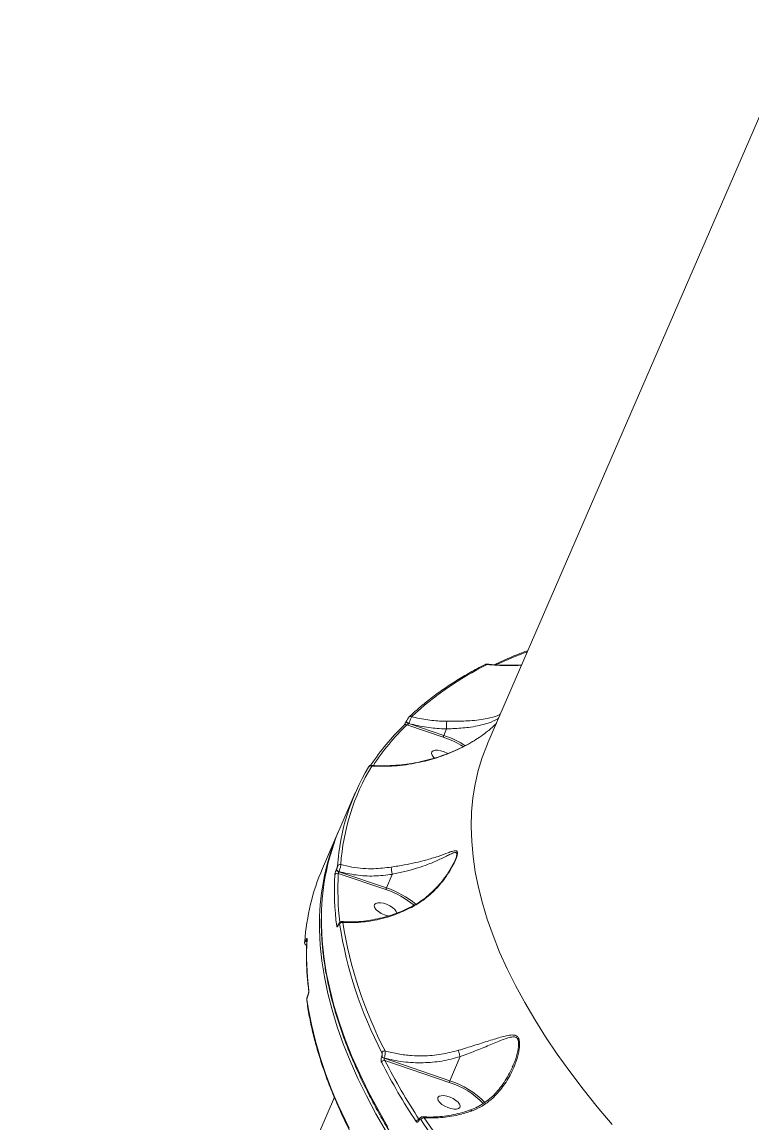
# Model space of a CAD drawing. Header units: millimetres. Extents: x -5550 to 7488, y -4093 to 4627.
# Drawn here: x -3329.9 to -3057.4, y 1246.2 to 1657.2 of the extents above; entities that cross this region are included whole.
import ezdxf

# ---------------------------------------------------------------- set-up
doc = ezdxf.new("R2010")
doc.units = ezdxf.units.MM
doc.layers.add('DIKOM_ОБЪЕКТ', color=7, linetype='Continuous')

msp = doc.modelspace()

# ---------------------------------------------------------------- linework, layer by layer
at = {"layer": 'DIKOM_ОБЪЕКТ', "color": 7, "linetype": 'Continuous', "lineweight": 15}
for p, q in [((-3039.778, 1657.215), (-3156.23, 1388.323)), ((-3186.631, 1396.432), (-3186.642, 1396.405)), ((-3186.631, 1396.432), (-3186.584, 1396.498)), ((-3186.442, 1395.074), (-3172.876, 1390.496)), ((-3185.724, 1395.539), (-3185.712, 1395.566)), ((-3172.695, 1391.142), (-3185.724, 1395.539)), ((-3171.639, 1393.58), (-3172.695, 1391.142)), ((-3171.639, 1393.58), (-3171.637, 1393.587)), ((-3205.715, 1369.678), (-3211.455, 1356.423)), ((-3212.17, 1354.773), (-3217.911, 1341.518)), ((-3168.503, 1344.532), (-3168.575, 1344.373)), ((-3212.701, 1341.1), (-3212.721, 1341.055)), ((-3211.791, 1340.256), (-3211.771, 1340.302)), ((-3194.096, 1334.243), (-3211.791, 1340.256)), ((-3212.011, 1339.624), (-3194.277, 1333.597)), ((-3191.91, 1339.289), (-3194.096, 1334.243)), ((-3211.974, 1320.42), (-3211.945, 1320.486)), ((-3211.931, 1320.602), (-3211.96, 1320.536)), ((-3224.159, 1314.645), (-3224.178, 1314.6)), ((-3223.732, 1314.923), (-3223.732, 1314.923)), ((-3223.44, 1293.945), (-3223.411, 1294.011)), ((-3223.397, 1294.126), (-3223.426, 1294.06)), ((-3195.799, 1271.386), (-3195.827, 1271.321)), ((-3194.941, 1270.69), (-3194.913, 1270.755)), ((-3170.439, 1262.306), (-3194.941, 1270.69)), ((-3166.548, 1271.291), (-3170.439, 1262.306)), ((-3194.681, 1269.893), (-3170.622, 1261.661)), ((-3146.884, 1267.961), (-3147.139, 1267.442)), ((-3213.486, 1256.117), (-3329.938, 987.224)), ((-3181.982, 1247.799), (-3182.001, 1247.754)), ((-3181.944, 1247.465), (-3181.924, 1247.51))]:
    msp.add_line(p, q, dxfattribs=at)
at = {"layer": 'DIKOM_ОБЪЕКТ', "color": 7, "linetype": 'Continuous', "lineweight": 15, "flags": 128}
for points in [[(-3187.492, 1394.97), (-3187.585, 1394.863), (-3187.672, 1394.711)], [(-3185.724, 1395.539), (-3185.948, 1395.628), (-3186.159, 1395.74), (-3186.345, 1395.867), (-3186.495, 1396.003), (-3186.599, 1396.139), (-3186.652, 1396.267), (-3186.652, 1396.38), (-3186.645, 1396.4)], [(-3185.712, 1395.566), (-3185.936, 1395.655), (-3186.148, 1395.767), (-3186.333, 1395.894), (-3186.483, 1396.03), (-3186.588, 1396.166), (-3186.641, 1396.294), (-3186.64, 1396.407), (-3186.631, 1396.432)], [(-3176.114, 1382.673), (-3176.466, 1383.011), (-3177.007, 1383.729), (-3177.225, 1384.392), (-3177.103, 1384.947), (-3176.651, 1385.349), (-3175.905, 1385.565), (-3174.925, 1385.579), (-3173.792, 1385.387), (-3172.597, 1385.008), (-3171.436, 1384.47), (-3171.223, 1384.35)], [(-3109.956, 1246.04), (-3115.496, 1252.608), (-3120.748, 1259.161), (-3125.706, 1265.693), (-3130.368, 1272.197), (-3134.726, 1278.669), (-3138.779, 1285.101), (-3142.522, 1291.488), (-3145.952, 1297.824), (-3149.065, 1304.103), (-3151.858, 1310.319), (-3154.33, 1316.466), (-3156.477, 1322.539), (-3158.297, 1328.532), (-3159.79, 1334.439), (-3160.953, 1340.255), (-3161.786, 1345.975), (-3162.288, 1351.593), (-3162.457, 1357.104), (-3162.295, 1362.502), (-3161.801, 1367.783), (-3160.976, 1372.943), (-3159.82, 1377.975), (-3158.335, 1382.876), (-3156.522, 1387.64), (-3156.23, 1388.323)], [(-3193.374, 1323.763), (-3193.66, 1323.828), (-3194.855, 1324.208), (-3196.016, 1324.746), (-3197.048, 1325.398), (-3197.867, 1326.112), (-3198.407, 1326.83), (-3198.626, 1327.493), (-3198.504, 1328.048), (-3198.051, 1328.45), (-3197.305, 1328.667), (-3196.326, 1328.68), (-3195.193, 1328.489), (-3193.997, 1328.109), (-3192.837, 1327.571), (-3191.805, 1326.919), (-3190.986, 1326.205), (-3190.445, 1325.487), (-3190.227, 1324.824), (-3190.227, 1324.823)], [(-3193.502, 1244.983), (-3197.331, 1251.651), (-3200.846, 1258.267), (-3204.046, 1264.825), (-3206.928, 1271.319), (-3209.489, 1277.744), (-3211.727, 1284.095), (-3213.64, 1290.367), (-3215.226, 1296.553), (-3216.485, 1302.65), (-3217.415, 1308.651), (-3218.015, 1314.551), (-3218.286, 1320.347), (-3218.287, 1323.903)], [(-3219.014, 1321.367), (-3219.001, 1318.696), (-3218.73, 1312.901), (-3218.13, 1307), (-3217.2, 1300.999), (-3215.941, 1294.903), (-3214.355, 1288.716), (-3212.441, 1282.445), (-3210.204, 1276.094), (-3207.643, 1269.668), (-3204.761, 1263.174), (-3201.561, 1256.616), (-3198.046, 1250.001), (-3194.217, 1243.333)], [(-3211.959, 1320.538), (-3211.972, 1320.494), (-3211.974, 1320.42)], [(-3211.932, 1320.598), (-3211.944, 1320.56), (-3211.945, 1320.486)], [(-3224.569, 1313.964), (-3224.555, 1314.07), (-3224.505, 1314.23)], [(-3223.732, 1314.925), (-3223.719, 1315.027), (-3223.667, 1315.194)], [(-3223.428, 1294.056), (-3223.438, 1294.018), (-3223.44, 1293.945)], [(-3223.395, 1294.131), (-3223.41, 1294.084), (-3223.411, 1294.011)], [(-3170.003, 1251.891), (-3171.199, 1252.271), (-3172.359, 1252.809), (-3173.391, 1253.461), (-3174.21, 1254.175), (-3174.751, 1254.893), (-3174.969, 1255.556), (-3174.847, 1256.111), (-3174.394, 1256.513), (-3173.648, 1256.73), (-3172.669, 1256.743), (-3171.536, 1256.552), (-3170.341, 1256.172), (-3169.18, 1255.634), (-3168.149, 1254.981), (-3167.329, 1254.268), (-3166.789, 1253.55), (-3166.57, 1252.886), (-3166.693, 1252.331), (-3167.145, 1251.929), (-3167.891, 1251.713), (-3168.87, 1251.7), (-3170.003, 1251.891)]]:
    msp.add_lwpolyline(points, dxfattribs=at)
at = {"layer": 'DIKOM_ОБЪЕКТ', "color": 7, "linetype": 'Continuous', "lineweight": 15}
for centre, radius, start, end in [((-3082.575, 1266.107), 166.983, 110.6608, 114.94649), ((-3104.202, 1311.631), 118.122, 116.31141, 132.94699), ((-3156.964, 1416.826), 0.799, 59.57851, 115.5571), ((-3185.077, 1397.324), 0.866, 62.76023, 131.96542), ((-3126.019, 1331.044), 88.626, 134.07927, 146.39916), ((-3125.04, 1331.656), 88.273, 134.07432, 146.84287), ((-3186.897, 1394.314), 0.886, 59.11765, 132.19017), ((-3184.378, 1356.852), 35.556, 57.73128, 71.12482), ((-3184.5, 1356.569), 36.532, 57.16297, 71.14666), ((-3130.059, 1336.906), 82.433, 149.07656, 176.18656), ((-3129.019, 1337.434), 82.251, 149.07663, 176.18662), ((-3199.952, 1378.865), 0.916, 65.93338, 153.92182), ((-3133.394, 1323.047), 84.898, 156.85019, 179.42213), ((-3133.162, 1321.168), 85.852, 156.35823, 179.8669), ((-3140.964, 1308.484), 83.738, 156.76508, 176.06547), ((-3211.567, 1341.459), 1.223, 199.28572, 259.45127), ((-3211.547, 1341.504), 1.223, 199.28628, 259.44466), ((-3211.398, 1341.934), 1.018, 72.26437, 153.45892), ((-3110.919, 1333.219), 102.554, 176.69652, 187.43218), ((-3212.384, 1338.666), 1.028, 68.73876, 153.25896), ((-3110.234, 1333.731), 101.947, 176.68646, 186.94439), ((-3204.524, 1302.586), 32.66, 50.46319, 71.71478), ((-3204.618, 1302.356), 33.578, 50.11396, 71.73817), ((-3211.705, 1319.532), 0.999, 105.04505, 155.04273), ((-3210.568, 1320.317), 1.07, 75.89726, 153.62105), ((-3057.451, 1344.841), 155.941, 188.8714, 207.53554), ((-3056.567, 1345.352), 155.601, 188.87176, 207.53536), ((-3223.458, 1314.721), 0.73, 189.60398, 243.69979), ((-3223.449, 1314.763), 0.719, 189.45005, 242.72619), ((-3121.284, 1309.285), 102.554, 176.69654, 187.43217), ((-3222.26, 1295.705), 0.782, 156.27724, 187.49471), ((-3223.011, 1292.319), 0.777, 156.18509, 187.71938), ((-3069.648, 1316.682), 155.939, 188.87137, 207.53566), ((-3194.506, 1272.239), 1.609, 214.78414, 254.28507), ((-3194.476, 1272.306), 1.611, 214.81883, 254.26061), ((-3194.66, 1272.242), 1.182, 84.3095, 154.56133), ((-3194.863, 1268.726), 1.18, 81.11798, 154.7082), ((-2978.417, 1381.003), 244.55, 207.19695, 213.20998), ((-2977.686, 1381.398), 243.968, 207.19692, 213.20994), ((-3168.419, 1261.383), 2.221, 155.45116, 172.82031), ((-3179.992, 1232.485), 31.314, 43.86098, 72.2373), ((-3179.163, 1233.909), 29.036, 43.1172, 72.89474), ((-3181.891, 1246.534), 1.25, 94.54301, 155.10017), ((-3181.707, 1247.662), 0.308, 162.14645, 219.70629), ((-3181.687, 1247.708), 0.309, 162.97239, 219.77514), ((-3180.067, 1247.26), 1.246, 89.03023, 155.21245), ((-2880.52, 1449.519), 362.084, 213.85926, 223.93743), ((-2880.003, 1449.821), 361.322, 213.85984, 223.93702)]:
    msp.add_arc(centre, radius, start, end, dxfattribs=at)
for points, knots in [([(-3141.313, 1422.766), (-3142.069, 1422.492), (-3144.92, 1421.459), (-3149.15, 1419.709), (-3152.512, 1418.158), (-3153.959, 1417.49)], [0, 0, 0, 0, 0.1703192, 0.6427768, 1, 1, 1, 1]), ([(-3157.309, 1417.547), (-3158.271, 1417.051), (-3161.057, 1415.616), (-3165.474, 1413.117), (-3170.471, 1409.998), (-3175.201, 1406.72), (-3179.661, 1403.286), (-3183.113, 1400.346), (-3185.049, 1398.536), (-3185.663, 1397.962)], [0, 0, 0, 0, 0.0879693, 0.2549974, 0.4219879, 0.588921, 0.7557846, 0.9225715, 1, 1, 1, 1]), ([(-3156.461, 1417.729), (-3156.538, 1417.734), (-3156.751, 1417.75), (-3157.037, 1417.676), (-3157.221, 1417.578), (-3157.303, 1417.534)], [0, 0, 0, 0, 0.2408524, 0.6615581, 1, 1, 1, 1]), ([(-3156.56, 1417.515), (-3156.511, 1417.623), (-3156.447, 1417.762), (-3156.458, 1417.718), (-3156.461, 1417.707)], [0, 0, 0, 0, 0.7714825, 1, 1, 1, 1]), ([(-3156.56, 1417.515), (-3154.044, 1417.35), (-3149.815, 1417.074), (-3145.453, 1417.227), (-3143.685, 1417.289)], [0, 0, 0, 0, 0.5947533, 1, 1, 1, 1]), ([(-3143.655, 1417.36), (-3145.37, 1417.325), (-3148.931, 1417.254), (-3153.202, 1417.388), (-3155.72, 1417.628), (-3156.461, 1417.698)], [0, 0, 0, 0, 0.3961107, 0.8221372, 1, 1, 1, 1]), ([(-3185.65, 1397.96), (-3185.681, 1397.935), (-3185.82, 1397.821), (-3186, 1397.564), (-3186.268, 1397.156), (-3186.491, 1396.748), (-3186.586, 1396.524), (-3186.621, 1396.439)], [0, 0, 0, 0, 0.0737014, 0.3290626, 0.6069437, 0.8509534, 1, 1, 1, 1]), ([(-3185.712, 1395.566), (-3185.678, 1395.652), (-3185.564, 1395.938), (-3185.344, 1396.488), (-3185.074, 1397.152), (-3184.833, 1397.741), (-3184.732, 1397.977), (-3184.681, 1398.094)], [0, 0, 0, 0, 0.094279, 0.3122772, 0.5411763, 0.7713914, 1, 1, 1, 1]), ([(-3171.61, 1396.398), (-3171.986, 1396.401), (-3174.344, 1396.424), (-3178.769, 1396.76), (-3182.685, 1397.644), (-3184.681, 1398.094)], [0, 0, 0, 0, 0.0849922, 0.5334683, 1, 1, 1, 1]), ([(-3151.606, 1399), (-3151.912, 1398.85), (-3153.222, 1398.21), (-3155.928, 1397.499), (-3159.503, 1396.879), (-3162.688, 1396.571), (-3165.963, 1396.421), (-3168.896, 1396.384), (-3170.808, 1396.394), (-3171.61, 1396.398)], [0, 0, 0, 0, 0.0767151, 0.3287992, 0.484991, 0.6450411, 0.7730827, 0.9048458, 1, 1, 1, 1]), ([(-3186.962, 1395.769), (-3187.007, 1395.689), (-3187.124, 1395.478), (-3187.299, 1395.214), (-3187.43, 1395.038), (-3187.495, 1394.967), (-3187.493, 1394.97), (-3187.492, 1394.97)], [0, 0, 0, 0, 0.1956342, 0.5118922, 0.7721169, 0.9482936, 1, 1, 1, 1]), ([(-3186.647, 1396.401), (-3186.67, 1396.345), (-3186.738, 1396.188), (-3186.853, 1395.958), (-3186.939, 1395.809), (-3186.962, 1395.769)], [0, 0, 0, 0, 0.2827923, 0.8047951, 1, 1, 1, 1]), ([(-3186.442, 1395.074), (-3186.377, 1395.085), (-3186.249, 1395.107), (-3186.051, 1395.198), (-3185.892, 1395.312), (-3185.8, 1395.412), (-3185.752, 1395.482), (-3185.734, 1395.518), (-3185.724, 1395.539)], [0, 0, 0, 0, 0.2685646, 0.5228211, 0.7425917, 0.8692049, 0.9242573, 1, 1, 1, 1]), ([(-3185.712, 1395.566), (-3183.482, 1395.031), (-3179.252, 1394.017), (-3174.483, 1393.625), (-3172.027, 1393.586), (-3171.639, 1393.58)], [0, 0, 0, 0, 0.4843485, 0.9185203, 1, 1, 1, 1]), ([(-3171.637, 1393.587), (-3171.637, 1393.587), (-3170.879, 1393.587), (-3169.07, 1393.668), (-3166.28, 1393.811), (-3163.147, 1394.128), (-3160.059, 1394.639), (-3156.586, 1395.524), (-3153.909, 1396.487), (-3152.582, 1397.292), (-3152.261, 1397.487)], [0, 0, 0, 0, 0.0000582, 0.0923856, 0.2210044, 0.3497641, 0.5089146, 0.6682655, 0.9199022, 1, 1, 1, 1]), ([(-3171.61, 1396.398), (-3171.61, 1396.387), (-3171.611, 1396.303), (-3171.613, 1396.057), (-3171.618, 1395.545), (-3171.624, 1394.905), (-3171.631, 1394.215), (-3171.635, 1393.797), (-3171.637, 1393.587)], [0, 0, 0, 0, 0.0259663, 0.2095946, 0.4071687, 0.6047967, 0.8023863, 1, 1, 1, 1]), ([(-3161.374, 1389.119), (-3159.651, 1390.249), (-3156.678, 1392.198), (-3154.15, 1394.579), (-3153.087, 1395.58)], [0, 0, 0, 0, 0.5793154, 1, 1, 1, 1]), ([(-3172.876, 1390.496), (-3172.876, 1390.502), (-3172.875, 1390.52), (-3172.869, 1390.575), (-3172.851, 1390.678), (-3172.809, 1390.831), (-3172.755, 1390.995), (-3172.715, 1391.093), (-3172.695, 1391.142)], [0, 0, 0, 0, 0.0536728, 0.1414339, 0.3560737, 0.5705626, 0.7853438, 1, 1, 1, 1]), ([(-3161.389, 1389.136), (-3161.571, 1389.02), (-3162.769, 1388.253), (-3165.132, 1387.005), (-3168.493, 1385.397), (-3172.048, 1383.971), (-3175.763, 1382.719), (-3179.615, 1381.667), (-3183.566, 1380.828), (-3187.587, 1380.217), (-3191.629, 1379.842), (-3195.625, 1379.753), (-3198.324, 1379.794), (-3199.654, 1379.937), (-3199.712, 1379.944)], [0, 0, 0, 0, 0.0154953, 0.1018533, 0.1911726, 0.2836012, 0.3791269, 0.4775273, 0.5783433, 0.6810548, 0.7859724, 0.890712, 0.9952479, 1, 1, 1, 1]), ([(-3199.579, 1379.702), (-3196.798, 1379.624), (-3192.594, 1379.506), (-3186.775, 1380.142), (-3181.47, 1381.05), (-3175.25, 1382.677), (-3169.381, 1384.918), (-3164.755, 1387.144), (-3162.501, 1388.461), (-3161.374, 1389.119)], [0, 0, 0, 0, 0.2227139, 0.3367362, 0.4507498, 0.6310055, 0.8132762, 0.9066449, 1, 1, 1, 1]), ([(-3161.374, 1389.119), (-3161.381, 1389.13), (-3161.393, 1389.147), (-3161.388, 1389.136), (-3161.387, 1389.132)], [0, 0, 0, 0, 0.627223, 1, 1, 1, 1]), ([(-3199.705, 1379.961), (-3199.711, 1379.963), (-3199.812, 1379.989), (-3200.003, 1379.948), (-3200.238, 1379.868), (-3200.413, 1379.75), (-3200.533, 1379.635), (-3200.614, 1379.535), (-3200.674, 1379.449), (-3200.713, 1379.382), (-3200.733, 1379.346)], [0, 0, 0, 0, 0.0120223, 0.2086205, 0.3744043, 0.5169208, 0.6361073, 0.7355209, 0.8580435, 1, 1, 1, 1]), ([(-3199.579, 1379.702), (-3199.581, 1379.72), (-3199.594, 1379.844), (-3199.629, 1379.967), (-3199.695, 1379.948), (-3199.712, 1379.944)], [0, 0, 0, 0, 0.1132379, 0.7761536, 1, 1, 1, 1]), ([(-3184.73, 1326.969), (-3183.221, 1327.841), (-3179.933, 1329.741), (-3175.593, 1333.699), (-3172.164, 1337.85), (-3170.015, 1341.214), (-3168.807, 1343.479), (-3168.067, 1345.136), (-3167.591, 1346.6), (-3167.534, 1347.394), (-3167.72, 1347.968), (-3168.287, 1348.189), (-3169.486, 1347.908), (-3171.555, 1347.176), (-3174.756, 1345.978), (-3178.936, 1344.696), (-3183.234, 1343.638), (-3187.48, 1342.77), (-3190.625, 1342.25), (-3192.261, 1341.98)], [0, 0, 0, 0, 0.0790181, 0.1721796, 0.2680562, 0.3287277, 0.3610569, 0.3938989, 0.422331, 0.4513176, 0.4599428, 0.4989905, 0.5446032, 0.5914349, 0.6876187, 0.7865815, 0.8546772, 0.9244449, 1, 1, 1, 1]), ([(-3191.909, 1339.295), (-3191.909, 1339.296), (-3190.328, 1339.647), (-3187.341, 1340.286), (-3183.244, 1341.418), (-3179.119, 1342.771), (-3175.008, 1344.434), (-3171.862, 1345.987), (-3169.768, 1347.025), (-3168.574, 1347.519), (-3167.978, 1347.452), (-3167.806, 1347.015), (-3167.815, 1346.635), (-3167.972, 1345.898), (-3168.172, 1345.249), (-3168.447, 1344.654), (-3168.503, 1344.532)], [0, 0, 0, 0, 0.0000562, 0.1241928, 0.2374205, 0.3533979, 0.5136391, 0.6779848, 0.7523734, 0.8280064, 0.8883255, 0.9013159, 0.9349024, 0.9449626, 0.988768, 1, 1, 1, 1]), ([(-3168.496, 1344.529), (-3168.561, 1344.369), (-3168.781, 1343.834), (-3169.338, 1342.738), (-3170.241, 1341.126), (-3171.526, 1339.118), (-3173.231, 1336.813), (-3175.312, 1334.4), (-3177.687, 1332.061), (-3180.203, 1330.019), (-3182.613, 1328.374), (-3184.192, 1327.544), (-3184.91, 1327.167)], [0, 0, 0, 0, 0.0253591, 0.0853531, 0.1599083, 0.2624957, 0.3834681, 0.5127199, 0.6502796, 0.7872098, 0.9033327, 1, 1, 1, 1]), ([(-3212.721, 1341.055), (-3212.761, 1340.96), (-3212.861, 1340.722), (-3213.017, 1340.292), (-3213.164, 1339.822), (-3213.27, 1339.402), (-3213.291, 1339.219), (-3213.302, 1339.128)], [0, 0, 0, 0, 0.1407539, 0.3552793, 0.5700551, 0.7849758, 1, 1, 1, 1]), ([(-3212.31, 1342.389), (-3212.317, 1342.328), (-3212.333, 1342.207), (-3212.404, 1341.927), (-3212.502, 1341.613), (-3212.607, 1341.324), (-3212.675, 1341.164), (-3212.701, 1341.1)], [0, 0, 0, 0, 0.2142817, 0.4284236, 0.6429392, 0.8577635, 1, 1, 1, 1]), ([(-3212.011, 1339.624), (-3212.004, 1339.653), (-3211.992, 1339.712), (-3211.948, 1339.849), (-3211.893, 1340.003), (-3211.838, 1340.146), (-3211.804, 1340.225), (-3211.791, 1340.256)], [0, 0, 0, 0, 0.215054, 0.430047, 0.6448072, 0.8592702, 1, 1, 1, 1]), ([(-3211.771, 1340.302), (-3211.723, 1340.431), (-3211.601, 1340.755), (-3211.414, 1341.338), (-3211.243, 1341.972), (-3211.121, 1342.537), (-3211.099, 1342.782), (-3211.088, 1342.904)], [0, 0, 0, 0, 0.142366, 0.3572646, 0.5716683, 0.7857446, 1, 1, 1, 1]), ([(-3211.771, 1340.302), (-3209.657, 1339.825), (-3205.375, 1338.86), (-3198.644, 1338.494), (-3194.169, 1339.023), (-3191.91, 1339.289)], [0, 0, 0, 0, 0.3257292, 0.6596798, 1, 1, 1, 1]), ([(-3192.261, 1341.98), (-3194.415, 1341.718), (-3197.924, 1341.29), (-3202.845, 1341.463), (-3206.992, 1341.931), (-3209.706, 1342.575), (-3211.088, 1342.904)], [0, 0, 0, 0, 0.3422165, 0.5572649, 0.7745988, 1, 1, 1, 1]), ([(-3191.909, 1339.295), (-3191.95, 1339.502), (-3192.032, 1339.914), (-3192.138, 1340.596), (-3192.218, 1341.228), (-3192.254, 1341.666), (-3192.262, 1341.888), (-3192.261, 1341.961), (-3192.261, 1341.98)], [0, 0, 0, 0, 0.2127014, 0.4254204, 0.6381059, 0.8507961, 0.9618987, 1, 1, 1, 1]), ([(-3191.91, 1339.289), (-3191.91, 1339.29), (-3191.909, 1339.292), (-3191.909, 1339.295), (-3191.909, 1339.295)], [0, 0, 0, 0, 0.6230568, 1, 1, 1, 1]), ([(-3194.277, 1333.597), (-3194.277, 1333.606), (-3194.276, 1333.624), (-3194.27, 1333.68), (-3194.252, 1333.779), (-3194.21, 1333.932), (-3194.156, 1334.096), (-3194.116, 1334.194), (-3194.096, 1334.243)], [0, 0, 0, 0, 0.0702093, 0.1414747, 0.3561718, 0.5708368, 0.785358, 1, 1, 1, 1]), ([(-3218.318, 1323.589), (-3218.339, 1322.876), (-3218.415, 1320.375), (-3218.235, 1315.982), (-3217.785, 1310.416), (-3217.019, 1304.752), (-3215.964, 1299.003), (-3214.613, 1293.171), (-3212.97, 1287.262), (-3211.034, 1281.278), (-3208.808, 1275.226), (-3206.292, 1269.11), (-3203.49, 1262.935), (-3200.403, 1256.705), (-3197.035, 1250.426), (-3193.386, 1244.101), (-3189.461, 1237.736), (-3185.263, 1231.335), (-3180.794, 1224.904), (-3176.058, 1218.447), (-3171.059, 1211.969), (-3165.8, 1205.475), (-3160.287, 1198.969), (-3154.521, 1192.457), (-3148.509, 1185.943), (-3142.255, 1179.432), (-3135.763, 1172.929), (-3129.038, 1166.439), (-3122.086, 1159.967), (-3114.911, 1153.517), (-3107.519, 1147.094), (-3099.916, 1140.704), (-3092.107, 1134.35), (-3084.099, 1128.038), (-3075.896, 1121.772), (-3067.506, 1115.557), (-3058.935, 1109.398), (-3050.189, 1103.298), (-3041.274, 1097.264), (-3032.198, 1091.299), (-3022.967, 1085.408), (-3013.588, 1079.594), (-3004.068, 1073.864), (-2994.415, 1068.22), (-2984.635, 1062.667), (-2974.735, 1057.21), (-2965.84, 1052.442), (-2960.222, 1049.521), (-2957.974, 1048.352)], [0, 0, 0, 0, 0.0088209, 0.0309503, 0.0530919, 0.0752451, 0.097409, 0.1195823, 0.1417636, 0.163952, 0.1861457, 0.2083439, 0.2305452, 0.2527489, 0.2749542, 0.2971602, 0.3193669, 0.3415732, 0.3637793, 0.3859847, 0.408189, 0.4303927, 0.4525951, 0.4747967, 0.4969972, 0.5191965, 0.5413948, 0.563592, 0.5857886, 0.607984, 0.6301784, 0.652372, 0.6745647, 0.6967566, 0.7189481, 0.7411387, 0.7633285, 0.7855179, 0.8077067, 0.8298952, 0.8520827, 0.8742702, 0.8964574, 0.9186441, 0.9408304, 0.9630166, 0.9852026, 1, 1, 1, 1]), ([(-3184.901, 1327.15), (-3185.93, 1326.656), (-3188.05, 1325.637), (-3191.358, 1324.374), (-3194.778, 1323.302), (-3198.23, 1322.48), (-3201.684, 1321.901), (-3205.106, 1321.586), (-3208.096, 1321.5), (-3209.896, 1321.628), (-3210.604, 1321.679)], [0, 0, 0, 0, 0.1231624, 0.2535482, 0.3849041, 0.5170144, 0.6488333, 0.7812498, 0.9139083, 1, 1, 1, 1]), ([(-3210.307, 1321.355), (-3208.112, 1321.312), (-3203.659, 1321.225), (-3197.012, 1322.367), (-3190.614, 1324.228), (-3186.706, 1326.048), (-3184.73, 1326.969)], [0, 0, 0, 0, 0.262566, 0.5326662, 0.7636467, 1, 1, 1, 1]), ([(-3184.73, 1326.969), (-3184.75, 1326.996), (-3184.809, 1327.077), (-3184.874, 1327.154), (-3184.883, 1327.129), (-3184.887, 1327.12)], [0, 0, 0, 0, 0.2437671, 0.7078771, 1, 1, 1, 1]), ([(-3212.611, 1319.953), (-3212.598, 1319.893), (-3212.57, 1319.76), (-3212.469, 1319.709), (-3212.324, 1319.805), (-3212.151, 1320.041), (-3212.033, 1320.294), (-3211.974, 1320.42)], [0, 0, 0, 0, 0.1742106, 0.38959, 0.5958199, 0.7978802, 1, 1, 1, 1]), ([(-3211.96, 1320.538), (-3211.964, 1320.527), (-3212.001, 1320.436), (-3212.06, 1320.323), (-3212.117, 1320.231), (-3212.122, 1320.225), (-3212.124, 1320.223)], [0, 0, 0, 0, 0.0569298, 0.4661553, 0.7908976, 1, 1, 1, 1]), ([(-3211.945, 1320.486), (-3211.906, 1320.57), (-3211.828, 1320.737), (-3211.714, 1320.892), (-3211.62, 1320.954), (-3211.554, 1320.919), (-3211.535, 1320.832), (-3211.526, 1320.792)], [0, 0, 0, 0, 0.2039662, 0.4080753, 0.6135582, 0.8265771, 1, 1, 1, 1]), ([(-3210.615, 1321.646), (-3210.724, 1321.646), (-3210.939, 1321.648), (-3211.227, 1321.522), (-3211.469, 1321.342), (-3211.693, 1321.073), (-3211.837, 1320.826), (-3211.917, 1320.629), (-3211.93, 1320.597)], [0, 0, 0, 0, 0.1674281, 0.3289906, 0.4852335, 0.6652752, 0.9448371, 1, 1, 1, 1]), ([(-3210.307, 1321.355), (-3210.347, 1321.438), (-3210.429, 1321.605), (-3210.549, 1321.626), (-3210.609, 1321.637)], [0, 0, 0, 0, 0.4986838, 1, 1, 1, 1]), ([(-3223.667, 1315.194), (-3223.668, 1315.258), (-3223.67, 1315.386), (-3223.75, 1315.379), (-3223.875, 1315.22), (-3224.02, 1314.954), (-3224.119, 1314.733), (-3224.159, 1314.645)], [0, 0, 0, 0, 0.2150096, 0.4299764, 0.6447048, 0.8591923, 1, 1, 1, 1]), ([(-3224.562, 1313.964), (-3224.567, 1313.921), (-3224.58, 1313.808), (-3224.553, 1313.58), (-3224.448, 1313.293), (-3224.242, 1313.022), (-3224.037, 1312.916), (-3223.936, 1312.864)], [0, 0, 0, 0, 0.1159914, 0.3062671, 0.5225449, 0.7650057, 1, 1, 1, 1]), ([(-3224.178, 1314.6), (-3224.205, 1314.54), (-3224.271, 1314.391), (-3224.369, 1314.214), (-3224.452, 1314.108), (-3224.504, 1314.103), (-3224.505, 1314.187), (-3224.505, 1314.23)], [0, 0, 0, 0, 0.1422451, 0.3570624, 0.5715798, 0.7857512, 1, 1, 1, 1]), ([(-3223.732, 1314.925), (-3223.78, 1313.987), (-3223.922, 1311.274), (-3223.924, 1306.707), (-3223.668, 1301.212), (-3223.246, 1297.474), (-3223.036, 1295.609)], [0, 0, 0, 0, 0.1499067, 0.4336141, 0.717432, 1, 1, 1, 1]), ([(-3223.411, 1294.011), (-3223.38, 1294.085), (-3223.29, 1294.304), (-3223.151, 1294.728), (-3223.029, 1295.237), (-3222.96, 1295.706), (-3222.971, 1295.915), (-3222.976, 1296.019)], [0, 0, 0, 0, 0.1082867, 0.320411, 0.5430635, 0.7715755, 1, 1, 1, 1]), ([(-3223.036, 1295.607), (-3223.036, 1295.608), (-3223.037, 1295.618), (-3223.033, 1295.572), (-3223.038, 1295.464), (-3223.065, 1295.247), (-3223.129, 1294.93), (-3223.229, 1294.569), (-3223.329, 1294.283), (-3223.383, 1294.164), (-3223.397, 1294.132)], [0, 0, 0, 0, 0.0137251, 0.103918, 0.2164848, 0.3716564, 0.5523343, 0.7543484, 0.9356834, 1, 1, 1, 1]), ([(-3223.64, 1293.424), (-3223.673, 1293.304), (-3223.757, 1292.992), (-3223.823, 1292.594), (-3223.769, 1292.317), (-3223.748, 1292.207)], [0, 0, 0, 0, 0.2719187, 0.7090936, 1, 1, 1, 1]), ([(-3223.781, 1292.215), (-3223.634, 1291.216), (-3223.21, 1288.321), (-3222.284, 1283.466), (-3220.904, 1277.626), (-3219.227, 1271.707), (-3217.26, 1265.716), (-3215.003, 1259.657), (-3212.453, 1253.534), (-3210.063, 1248.3), (-3208.479, 1245.1), (-3207.923, 1243.976)], [0, 0, 0, 0, 0.0652942, 0.1891242, 0.3129931, 0.4369044, 0.5608547, 0.6848328, 0.8088367, 0.932857, 1, 1, 1, 1]), ([(-3223.722, 1292.633), (-3223.726, 1292.702), (-3223.733, 1292.838), (-3223.69, 1293.144), (-3223.61, 1293.475), (-3223.52, 1293.751), (-3223.46, 1293.895), (-3223.44, 1293.945)], [0, 0, 0, 0, 0.2288329, 0.4578179, 0.6785344, 0.8884163, 1, 1, 1, 1]), ([(-3223.424, 1294.054), (-3223.485, 1293.911), (-3223.572, 1293.708), (-3223.625, 1293.489), (-3223.64, 1293.424)], [0, 0, 0, 0, 0.7049552, 1, 1, 1, 1]), ([(-3162.342, 1251.002), (-3161.155, 1251.494), (-3158.608, 1252.551), (-3155.177, 1255.045), (-3151.689, 1258.528), (-3148.513, 1263.069), (-3146.17, 1267.994), (-3144.942, 1271.947), (-3144.453, 1274.653), (-3144.354, 1276.529), (-3144.574, 1277.68), (-3144.941, 1278.478), (-3145.54, 1279.141), (-3146.885, 1279.461), (-3148.735, 1279.244), (-3151.684, 1278.513), (-3155.817, 1277.203), (-3160.389, 1275.753), (-3164.258, 1274.555), (-3166.214, 1273.955), (-3167.198, 1273.654)], [0, 0, 0, 0, 0.0590571, 0.1267722, 0.1965295, 0.2899961, 0.3861933, 0.4527692, 0.4864317, 0.5209066, 0.5489128, 0.5542501, 0.5800459, 0.6152104, 0.6617353, 0.7094938, 0.8061396, 0.9056043, 0.9525558, 1, 1, 1, 1]), ([(-3166.547, 1271.294), (-3166.547, 1271.294), (-3164.671, 1271.998), (-3160.896, 1273.436), (-3155.663, 1275.565), (-3151.696, 1277.242), (-3148.812, 1278.297), (-3147.047, 1278.738), (-3145.745, 1278.611), (-3145.185, 1278.039), (-3144.864, 1277.311), (-3144.703, 1276.216), (-3144.869, 1274.409), (-3145.462, 1271.763), (-3146.093, 1269.549), (-3146.801, 1268.129), (-3146.884, 1267.961)], [0, 0, 0, 0, 0.0000262, 0.154908, 0.3139037, 0.4770399, 0.5520088, 0.6282274, 0.6820601, 0.7203214, 0.7282239, 0.7702531, 0.8228412, 0.8775213, 0.9855853, 1, 1, 1, 1]), ([(-3195.827, 1271.321), (-3195.857, 1271.246), (-3195.945, 1271.026), (-3196.049, 1270.594), (-3196.098, 1270.067), (-3196.064, 1269.573), (-3195.975, 1269.345), (-3195.93, 1269.231)], [0, 0, 0, 0, 0.1083033, 0.3204552, 0.5430449, 0.7715823, 1, 1, 1, 1]), ([(-3195.728, 1272.75), (-3195.699, 1272.675), (-3195.642, 1272.527), (-3195.621, 1272.205), (-3195.653, 1271.862), (-3195.721, 1271.58), (-3195.779, 1271.436), (-3195.799, 1271.386)], [0, 0, 0, 0, 0.2288546, 0.4578523, 0.6784622, 0.8882931, 1, 1, 1, 1]), ([(-3194.681, 1269.893), (-3194.73, 1269.942), (-3194.826, 1270.038), (-3194.928, 1270.229), (-3194.977, 1270.414), (-3194.978, 1270.543), (-3194.964, 1270.627), (-3194.95, 1270.665), (-3194.941, 1270.69)], [0, 0, 0, 0, 0.255398, 0.4989352, 0.7168051, 0.8616762, 0.9070442, 1, 1, 1, 1]), ([(-3194.913, 1270.755), (-3194.876, 1270.856), (-3194.77, 1271.147), (-3194.623, 1271.705), (-3194.511, 1272.375), (-3194.474, 1272.997), (-3194.52, 1273.279), (-3194.543, 1273.419)], [0, 0, 0, 0, 0.1132159, 0.3259363, 0.5479892, 0.7754474, 1, 1, 1, 1]), ([(-3194.913, 1270.755), (-3192.562, 1270.226), (-3187.798, 1269.155), (-3180.537, 1268.869), (-3173.342, 1269.456), (-3168.831, 1270.675), (-3166.548, 1271.291)], [0, 0, 0, 0, 0.251653, 0.5098604, 0.751872, 1, 1, 1, 1]), ([(-3167.198, 1273.654), (-3169.327, 1273.095), (-3173.639, 1271.965), (-3179.578, 1271.508), (-3184.941, 1271.658), (-3189.688, 1272.212), (-3192.917, 1273.015), (-3194.543, 1273.419)], [0, 0, 0, 0, 0.2398772, 0.4858776, 0.6394224, 0.8185467, 1, 1, 1, 1]), ([(-3166.547, 1271.294), (-3166.624, 1271.492), (-3166.776, 1271.887), (-3166.976, 1272.547), (-3167.109, 1273.094), (-3167.174, 1273.452), (-3167.192, 1273.602), (-3167.198, 1273.654)], [0, 0, 0, 0, 0.2487665, 0.4976011, 0.746367, 0.9126992, 1, 1, 1, 1]), ([(-3166.548, 1271.291), (-3166.547, 1271.292), (-3166.547, 1271.292), (-3166.547, 1271.293), (-3166.547, 1271.294), (-3166.547, 1271.294)], [0, 0, 0, 0, 0.4725735, 0.8647026, 1, 1, 1, 1]), ([(-3146.859, 1267.945), (-3147.161, 1267.246), (-3147.882, 1265.578), (-3149.293, 1263.011), (-3151.043, 1260.4), (-3152.946, 1258.076), (-3154.96, 1256.064), (-3157.148, 1254.297), (-3159.515, 1252.827), (-3161.382, 1251.876), (-3162.488, 1251.524), (-3162.737, 1251.445)], [0, 0, 0, 0, 0.0972053, 0.2319127, 0.3739339, 0.4978305, 0.6143812, 0.7373569, 0.8556229, 0.9675006, 1, 1, 1, 1]), ([(-3162.73, 1251.44), (-3163.168, 1251.281), (-3164.708, 1250.723), (-3167.396, 1250.015), (-3170.761, 1249.319), (-3174.108, 1248.898), (-3177.377, 1248.715), (-3179.477, 1248.812), (-3180.51, 1248.86)], [0, 0, 0, 0, 0.0737365, 0.2597594, 0.446488, 0.6333087, 0.8196461, 1, 1, 1, 1]), ([(-3180.045, 1248.506), (-3177.992, 1248.453), (-3173.83, 1248.346), (-3167.814, 1249.297), (-3163.994, 1250.487), (-3162.342, 1251.002)], [0, 0, 0, 0, 0.3558644, 0.7214854, 1, 1, 1, 1]), ([(-3162.342, 1251.002), (-3162.356, 1251.024), (-3162.409, 1251.11), (-3162.529, 1251.274), (-3162.65, 1251.398), (-3162.693, 1251.358), (-3162.704, 1251.348)], [0, 0, 0, 0, 0.0877005, 0.3435067, 0.8332647, 1, 1, 1, 1]), ([(-3183.025, 1247.06), (-3182.958, 1246.98), (-3182.824, 1246.82), (-3182.568, 1246.784), (-3182.308, 1246.91), (-3182.092, 1247.158), (-3181.986, 1247.378), (-3181.944, 1247.465)], [0, 0, 0, 0, 0.2150039, 0.4299759, 0.6447307, 0.8592281, 1, 1, 1, 1]), ([(-3182.002, 1247.758), (-3182.017, 1247.723), (-3182.051, 1247.646), (-3182.09, 1247.597), (-3182.09, 1247.596), (-3182.09, 1247.596)], [0, 0, 0, 0, 0.3334621, 0.7480286, 1, 1, 1, 1]), ([(-3180.522, 1248.834), (-3180.677, 1248.83), (-3180.982, 1248.823), (-3181.392, 1248.602), (-3181.741, 1248.271), (-3181.895, 1247.963), (-3181.978, 1247.798)], [0, 0, 0, 0, 0.2385694, 0.4690281, 0.7163449, 1, 1, 1, 1]), ([(-3181.924, 1247.51), (-3181.896, 1247.569), (-3181.824, 1247.717), (-3181.679, 1247.883), (-3181.505, 1247.967), (-3181.334, 1247.942), (-3181.243, 1247.836), (-3181.198, 1247.782)], [0, 0, 0, 0, 0.1422164, 0.3570819, 0.5715497, 0.7856663, 1, 1, 1, 1]), ([(-3180.045, 1248.506), (-3180.131, 1248.619), (-3180.27, 1248.804), (-3180.445, 1248.812), (-3180.512, 1248.814)], [0, 0, 0, 0, 0.611738, 1, 1, 1, 1])]:
    msp.add_open_spline(points, degree=3, knots=knots, dxfattribs=at)

doc.saveas('drawing.dxf')
